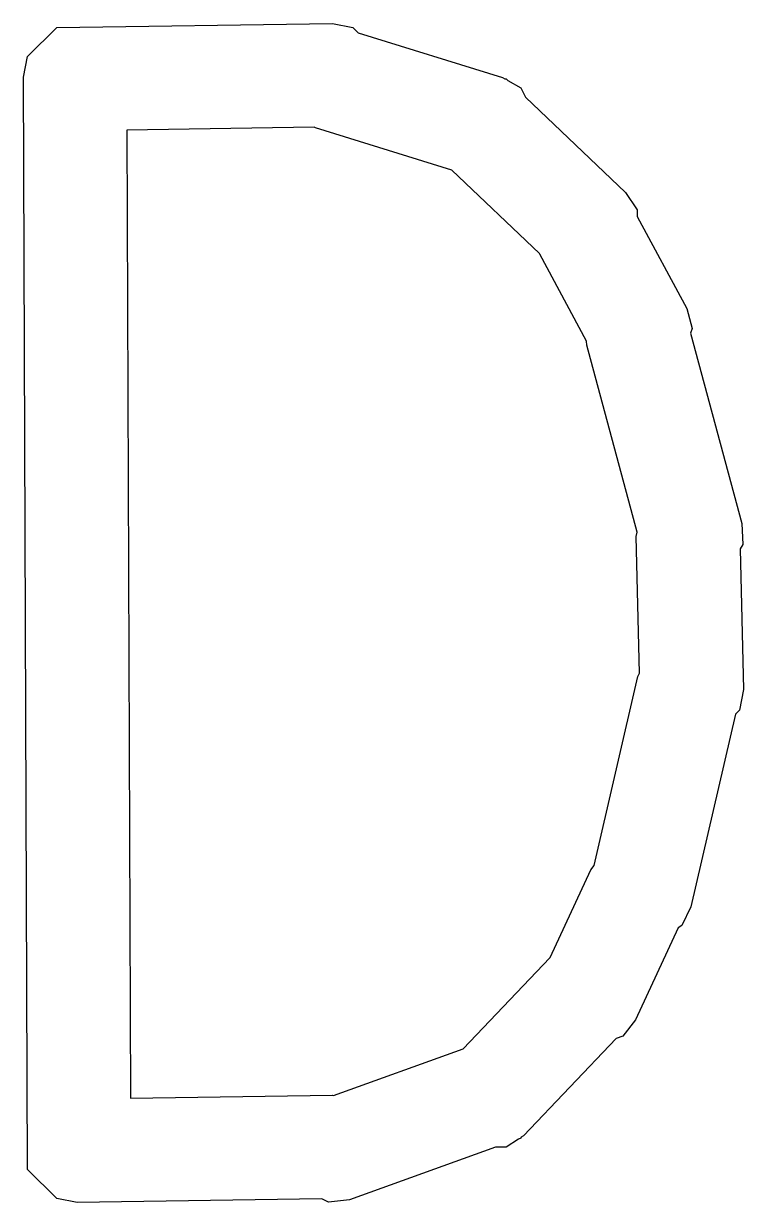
# Model space of a CAD drawing. Extents: x 48.4 to 111.7, y -108.5 to -45.7.
# Drawn here: x 83.381 to 84.053, y -93.217 to -92.117 of the extents above; entities that cross this region are included whole.
import ezdxf

# ---------------------------------------------------------------- set-up
doc = ezdxf.new("R2010")
doc.units = 0
doc.layers.add('BLACK', color=7, linetype='CONTINUOUS')

msp = doc.modelspace()

# ---------------------------------------------------------------- linework, layer by layer
at = {"layer": 'BLACK', "linetype": 'CONTINUOUS'}
for p, q in [((83.384997, -92.148285), (83.412057, -92.121225)), ((83.412057, -92.121225), (83.669286, -92.117419)), ((83.669286, -92.117419), (83.68842, -92.121225)), ((83.68842, -92.121225), (83.693219, -92.126024)), ((83.693219, -92.126024), (83.827954, -92.167604)), ((83.381191, -92.167419), (83.384997, -92.148285)), ((83.384997, -93.186553), (83.381191, -92.167419)), ((83.827954, -92.167604), (83.830129, -92.168844)), ((83.830129, -92.168844), (83.831277, -92.168844)), ((83.831277, -92.168844), (83.832991, -92.170475)), ((83.832991, -92.170475), (83.844902, -92.177265)), ((83.844902, -92.177265), (83.849238, -92.185938)), ((83.849238, -92.185938), (83.942736, -92.274921)), ((83.652238, -92.214148), (83.47764, -92.216731)), ((83.47764, -92.216731), (83.481014, -93.120204)), ((83.653475, -92.214853), (83.652238, -92.214148)), ((83.780698, -92.254114), (83.653475, -92.214853)), ((83.862467, -92.331935), (83.780698, -92.254114)), ((83.942736, -92.274921), (83.953575, -92.291142)), ((83.953575, -92.291142), (83.953575, -92.297452)), ((83.953575, -92.297452), (83.999721, -92.383153)), ((83.86266, -92.332637), (83.862467, -92.331935)), ((83.9063, -92.413683), (83.86266, -92.332637)), ((83.999721, -92.383153), (84.004874, -92.401969)), ((84.004874, -92.401969), (84.003406, -92.40637)), ((84.003406, -92.40637), (84.051126, -92.583863)), ((83.906493, -92.417641), (83.9063, -92.413683)), ((83.953394, -92.592091), (83.906493, -92.417641)), ((84.051126, -92.583863), (84.052074, -92.603349)), ((83.952619, -92.59599), (83.953394, -92.592091)), ((83.955615, -92.723536), (83.952619, -92.59599)), ((84.052074, -92.603349), (84.049534, -92.60758)), ((84.049534, -92.60758), (84.052619, -92.738847)), ((83.913328, -92.903032), (83.954112, -92.72672)), ((83.954112, -92.72672), (83.955615, -92.723536)), ((84.052619, -92.738847), (84.048813, -92.757981)), ((84.045083, -92.76171), (84.003507, -92.94145)), ((84.048813, -92.757981), (84.045083, -92.76171)), ((83.910278, -92.906963), (83.913328, -92.903032)), ((83.872314, -92.989013), (83.910278, -92.906963)), ((84.003507, -92.94145), (83.995174, -92.959089)), ((83.995174, -92.959089), (83.991806, -92.961109)), ((83.991806, -92.961109), (83.952102, -93.046922)), ((83.791096, -93.074242), (83.872026, -92.989206)), ((83.872026, -92.989206), (83.872314, -92.989013)), ((83.952102, -93.046922), (83.940141, -93.062334)), ((83.933836, -93.064435), (83.847499, -93.155155)), ((83.940141, -93.062334), (83.933836, -93.064435)), ((83.670155, -93.117591), (83.791096, -93.074242)), ((83.481014, -93.120204), (83.669286, -93.117419)), ((83.669286, -93.117419), (83.670155, -93.117591)), ((83.842698, -93.158362), (83.831278, -93.165994)), ((83.844902, -93.157573), (83.842698, -93.158362)), ((83.845414, -93.156547), (83.844902, -93.157573)), ((83.847499, -93.155155), (83.845414, -93.156547)), ((83.821408, -93.165994), (83.685097, -93.214853)), ((83.831278, -93.165994), (83.821408, -93.165994)), ((83.412057, -93.213613), (83.384997, -93.186553)), ((83.431191, -93.217419), (83.412057, -93.213613)), ((83.659245, -93.214044), (83.431191, -93.217419)), ((83.665742, -93.217293), (83.659245, -93.214044)), ((83.685097, -93.214853), (83.665742, -93.217293))]:
    msp.add_line(p, q, dxfattribs=at)

doc.saveas('drawing.dxf')
